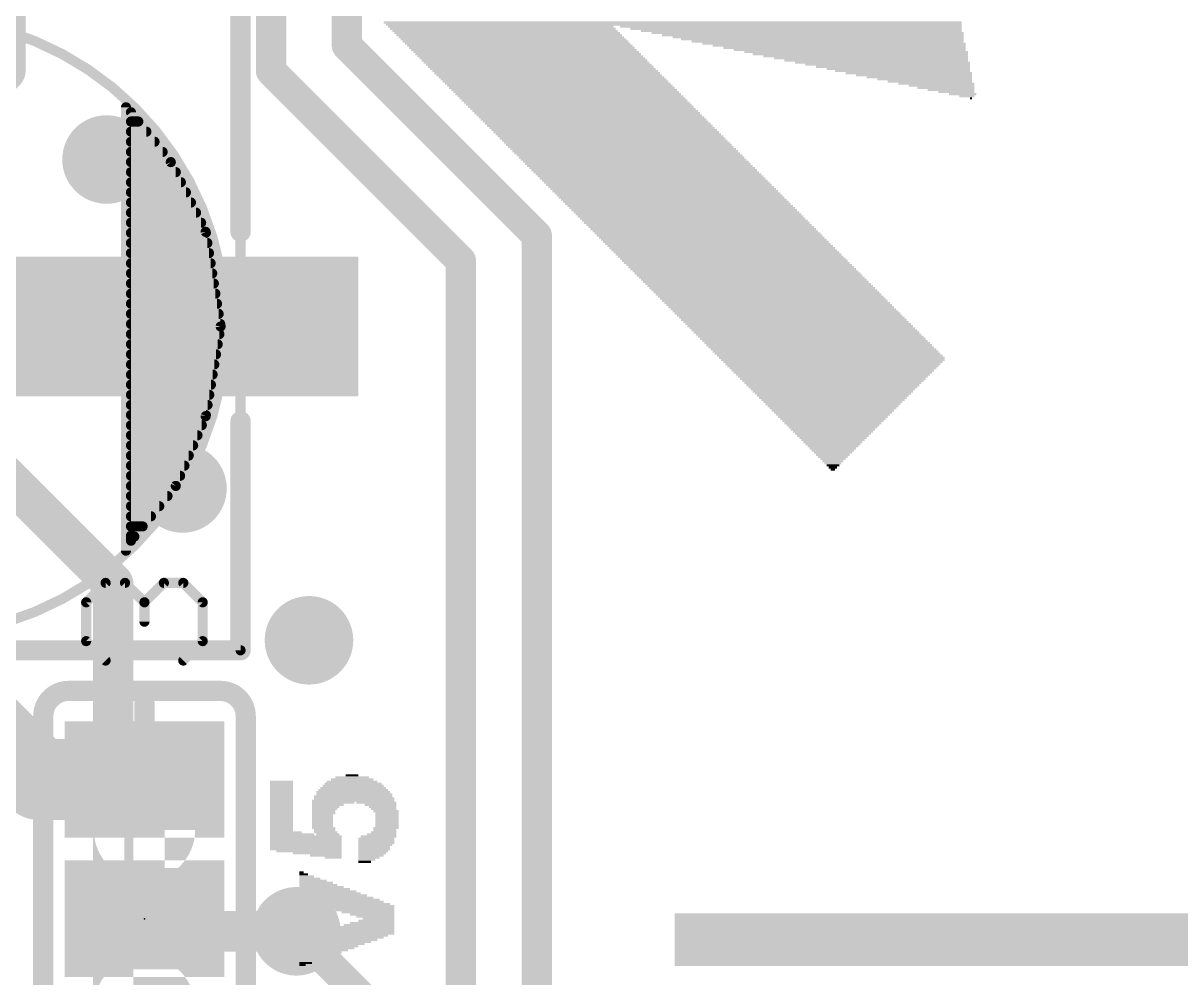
# Model space of a CAD drawing. Extents: x -3.4 to 68.6, y -0.2 to 53.3.
# Drawn here: x 22.66 to 34.28, y 11.73 to 21.31 of the extents above; entities that cross this region are included whole.
import ezdxf

# ---------------------------------------------------------------- set-up
doc = ezdxf.new("R2010")
doc.units = 0
for name, color, linetype in [('1', 12, 'CONTINUOUS'), ('16', 132, 'CONTINUOUS'), ('18', 3, 'CONTINUOUS'), ('200', 4, 'CONTINUOUS'), ('21', 40, 'CONTINUOUS'), ('23', 53, 'CONTINUOUS'), ('31', 253, 'CONTINUOUS'), ('51', 253, 'CONTINUOUS')]:
    doc.layers.add(name, color=color, linetype=linetype)

# ---------------------------------------------------------------- blocks, each defined once
blk = doc.blocks.new('RECT')
blk.add_solid([(-0.5, -0.5), (0.5, -0.5), (-0.5, 0.5), (0.5, 0.5)])
blk = doc.blocks.new('ROUNDV')
at = {"const_width": 0.5}
blk.add_lwpolyline([(0, -0.25, 1), (0, 0.25, 1), (0, -0.25)], format="xyb", dxfattribs=at)

msp = doc.modelspace()

# ---------------------------------------------------------------- linework, layer by layer
at = {"layer": '1'}
for points, const_width in [([(25.908, 28.702), (25.908, 21.082)], 0.3048), ([(25.146, 28.448), (25.146, 20.828)], 0.3048), ([(25.908, 21.082), (27.813, 19.177)], 0.3048), ([(25.146, 20.828), (27.051, 18.923)], 0.3048), ([(27.813, 19.177), (27.813, 11.049)], 0.3048), ([(27.051, 18.923), (27.051, 10.033)], 0.3048), ([(22.8166, 13.716), (21.844, 14.6886)], 0.8128), ([(23.876, 13.716), (22.8166, 13.716)], 0.8128), ([(23.876, 13.589), (23.876, 12.446)], 0.4064), ([(23.876, 12.319), (24.003, 12.192)], 0.4064), ([(24.003, 12.192), (25.4, 12.192)], 0.4064), ([(26.289, 11.303), (25.4, 12.192)], 0.3048)]:
    msp.add_lwpolyline(points, dxfattribs=dict(at, const_width=const_width))
for points, const_width in [([(25.9619, 21.1359, 1), (25.8541, 21.0281)], 0.1524), ([(25.8318, 21.082, 1), (25.9842, 21.082)], 0.1524), ([(25.1999, 20.8819, 1), (25.0921, 20.7741)], 0.1524), ([(25.0698, 20.828, 1), (25.2222, 20.828)], 0.1524), ([(27.8892, 19.177, 1), (27.7368, 19.177)], 0.1524), ([(27.7591, 19.1231, 1), (27.8669, 19.2309)], 0.1524), ([(27.1272, 18.923, 1), (26.9748, 18.923)], 0.1524), ([(26.9971, 18.8691, 1), (27.1049, 18.9769)], 0.1524), ([(22.8166, 13.9192, 1), (22.8166, 13.5128)], 0.4064), ([(22.6729, 13.5723, 1), (22.9603, 13.8597)], 0.4064), ([(23.876, 13.5128, 1), (23.876, 13.9192)], 0.4064), ([(23.9776, 13.589, 1), (23.7744, 13.589)], 0.2032), ([(23.7744, 12.446, 1), (23.9776, 12.446)], 0.2032), ([(23.9478, 12.3908, 1), (23.8042, 12.2472)], 0.2032), ([(24.003, 12.2936, 1), (24.003, 12.0904)], 0.2032), ([(23.9312, 12.1202, 1), (24.0748, 12.2638)], 0.2032), ([(25.4539, 12.2459, 1), (25.3461, 12.1381)], 0.1524), ([(25.4, 12.0904, 1), (25.4, 12.2936)], 0.2032)]:
    msp.add_lwpolyline(points, format="xyb", dxfattribs=dict(at, const_width=const_width))
at = {"layer": '16'}
for points, const_width in [([(22.479, 28.194), (22.479, 20.828)], 0.4064), ([(22.479, 20.828), (20.447, 18.796)], 0.4064), ([(20.447, 18.796), (23.561, 15.682)], 0.4064), ([(23.561, 9.4022), (23.561, 15.682)], 0.4064), ([(25.4, 12.192), (26.797, 10.795)], 0.3048)]:
    msp.add_lwpolyline(points, dxfattribs=dict(at, const_width=const_width))
for points, const_width in [([(22.3774, 20.828, 1), (22.5806, 20.828)], 0.2032), ([(22.5508, 20.7562, 1), (22.4072, 20.8998)], 0.2032), ([(23.6626, 15.682, 1), (23.4594, 15.682)], 0.2032), ([(23.4892, 15.6102, 1), (23.6328, 15.7538)], 0.2032), ([(25.4539, 12.2459, 1), (25.3461, 12.1381)], 0.1524)]:
    msp.add_lwpolyline(points, format="xyb", dxfattribs=dict(at, const_width=const_width))
at = {"layer": '21', "const_width": 0.2032}
for points in [[(24.84, 21.5126), (24.84, 19.2126)], [(24.84, 17.3126), (24.84, 15.0126)], [(24.84, 15.0126), (20.04, 15.0126)], [(24.638, 14.605), (23.114, 14.605)], [(22.86, 10.287), (22.86, 14.351)], [(24.892, 14.351), (24.892, 10.287)]]:
    msp.add_lwpolyline(points, dxfattribs=at)
at = {"layer": '21'}
for points, const_width in [([(24.7892, 19.2126, 1), (24.8908, 19.2126)], 0.1016), ([(24.8908, 17.3126, 1), (24.7892, 17.3126)], 0.1016), ([(24.84, 14.9618, 1), (24.84, 15.0634)], 0.1016), ([(24.7892, 15.0126, 1), (24.8908, 15.0126)], 0.1016), ([(23.114, 14.605, 0.4142), (22.86, 14.351)], 0.2032), ([(23.114, 14.6558, 1), (23.114, 14.5542)], 0.1016), ([(23.114, 14.5542, 1), (23.114, 14.6558)], 0.1016), ([(24.892, 14.351, 0.4142), (24.638, 14.605)], 0.2032), ([(24.638, 14.6558, 1), (24.638, 14.5542)], 0.1016), ([(24.638, 14.5542, 1), (24.638, 14.6558)], 0.1016), ([(22.9108, 14.351, 1), (22.8092, 14.351)], 0.1016), ([(24.9428, 14.351, 1), (24.8412, 14.351)], 0.1016), ([(22.8092, 14.351, 1), (22.9108, 14.351)], 0.1016), ([(24.8412, 14.351, 1), (24.9428, 14.351)], 0.1016)]:
    msp.add_lwpolyline(points, format="xyb", dxfattribs=dict(at, const_width=const_width))
at = {"layer": '23'}
msp.add_point((23.876, 12.319), dxfattribs=at)
at = {"layer": '51'}
for points, const_width in [([(24.84, 21.5126), (24.84, 15.0126)], 0.1016), ([(23.69, 16.0126), (23.69, 20.4626)], 0.1016), ([(24.14, 19.9126), (23.74, 20.4126)], 0.1016), ([(23.74, 20.4126), (23.74, 16.1626)], 0.1016), ([(23.74, 20.32), (23.8141, 20.32)], 0.1016), ([(23.74, 20.2184), (23.8954, 20.2184)], 0.1016), ([(23.74, 20.1168), (23.9766, 20.1168)], 0.1016), ([(23.74, 20.0152), (24.0579, 20.0152)], 0.1016), ([(23.74, 19.9136), (24.1392, 19.9136)], 0.1016), ([(24.49, 19.2126), (24.14, 19.9126)], 0.1016), ([(23.74, 19.812), (24.1903, 19.812)], 0.1016), ([(23.74, 19.7104), (24.2411, 19.7104)], 0.1016), ([(23.74, 19.6088), (24.2919, 19.6088)], 0.1016), ([(23.74, 19.5072), (24.3427, 19.5072)], 0.1016), ([(23.74, 19.4056), (24.3935, 19.4056)], 0.1016), ([(23.74, 19.304), (24.4443, 19.304)], 0.1016), ([(23.74, 19.2024), (24.4916, 19.2024)], 0.1016), ([(24.64, 18.2626), (24.49, 19.2126)], 0.1016), ([(23.74, 19.1008), (24.5077, 19.1008)], 0.1016), ([(23.74, 18.9992), (24.5237, 18.9992)], 0.1016), ([(23.74, 18.8976), (24.5397, 18.8976)], 0.1016), ([(23.74, 18.796), (24.5558, 18.796)], 0.1016), ([(23.74, 18.6944), (24.5718, 18.6944)], 0.1016), ([(23.74, 18.5928), (24.5879, 18.5928)], 0.1016), ([(23.74, 18.4912), (24.6039, 18.4912)], 0.1016), ([(23.74, 18.3896), (24.62, 18.3896)], 0.1016), ([(23.74, 18.288), (24.636, 18.288)], 0.1016), ([(24.49, 17.3626), (24.64, 18.2626)], 0.1016), ([(23.74, 18.1864), (24.6273, 18.1864)], 0.1016), ([(23.74, 18.0848), (24.6104, 18.0848)], 0.1016), ([(23.74, 17.9832), (24.5934, 17.9832)], 0.1016), ([(23.74, 17.8816), (24.5765, 17.8816)], 0.1016), ([(23.74, 17.78), (24.5596, 17.78)], 0.1016), ([(23.74, 17.6784), (24.5426, 17.6784)], 0.1016), ([(23.74, 17.5768), (24.5257, 17.5768)], 0.1016), ([(23.74, 17.4752), (24.5088, 17.4752)], 0.1016), ([(23.74, 17.3736), (24.4918, 17.3736)], 0.1016), ([(23.74, 17.272), (24.4512, 17.272)], 0.1016), ([(24.19, 16.6626), (24.49, 17.3626)], 0.1016), ([(23.74, 17.1704), (24.4076, 17.1704)], 0.1016), ([(23.74, 17.0688), (24.3641, 17.0688)], 0.1016), ([(23.74, 16.9672), (24.3205, 16.9672)], 0.1016), ([(23.74, 16.8656), (24.277, 16.8656)], 0.1016), ([(23.74, 16.764), (24.2335, 16.764)], 0.1016), ([(23.74, 16.1126), (24.19, 16.6626)], 0.1016), ([(23.74, 16.6624), (24.1898, 16.6624)], 0.1016), ([(23.74, 16.5608), (24.1067, 16.5608)], 0.1016), ([(23.74, 16.4592), (24.0236, 16.4592)], 0.1016), ([(23.74, 16.3576), (23.9405, 16.3576)], 0.1016), ([(23.74, 16.256), (23.8573, 16.256)], 0.1016), ([(23.74, 16.1626), (23.74, 16.1126)], 0.1016), ([(23.74, 16.1544), (23.7742, 16.1544)], 0.1016), ([(23.2908, 15.4945), (23.4857, 15.6894)], 0.1016), ([(23.4857, 15.6894), (23.6806, 15.6894)], 0.1016), ([(23.6806, 15.6894), (23.8755, 15.4945)], 0.1016), ([(23.8755, 15.4945), (24.0704, 15.6894)], 0.1016), ([(24.0704, 15.6894), (24.2653, 15.6894)], 0.1016), ([(24.2653, 15.6894), (24.4602, 15.4945)], 0.1016), ([(23.2908, 15.1047), (23.2908, 15.4945)], 0.1016), ([(23.8755, 15.4945), (23.8755, 15.2996)], 0.1016), ([(24.4602, 15.4945), (24.4602, 15.1047)], 0.1016), ([(23.4857, 14.9098), (23.2908, 15.1047)], 0.1016), ([(24.4602, 15.1047), (24.2653, 14.9098)], 0.1016), ([(24.84, 15.0126), (20.04, 15.0126)], 0.1016), ([(23.876, 13.97), (23.876, 14.478)], 0.2032)]:
    msp.add_lwpolyline(points, dxfattribs=dict(at, const_width=const_width))
for points, const_width in [([(21.59, 15.1626, 1), (21.59, 21.3626, 1), (21.59, 15.1626)], 0.1016), ([(23.7154, 20.4626, 1), (23.6646, 20.4626)], 0.0508), ([(23.7598, 20.4285, 1), (23.7202, 20.3967)], 0.0508), ([(23.7654, 20.4126, 1), (23.7146, 20.4126)], 0.0508), ([(23.74, 20.3454, 1), (23.74, 20.2946)], 0.0508), ([(23.8141, 20.2946, 1), (23.8141, 20.3454)], 0.0508), ([(23.74, 20.2438, 1), (23.74, 20.193)], 0.0508), ([(23.8954, 20.193, 1), (23.8954, 20.2438)], 0.0508), ([(23.74, 20.1422, 1), (23.74, 20.0914)], 0.0508), ([(23.9766, 20.0914, 1), (23.9766, 20.1422)], 0.0508), ([(23.74, 20.0406, 1), (23.74, 19.9898)], 0.0508), ([(24.0579, 19.9898, 1), (24.0579, 20.0406)], 0.0508), ([(23.74, 19.939, 1), (23.74, 19.8882)], 0.0508), ([(24.1627, 19.924, 1), (24.1173, 19.9012)], 0.0508), ([(24.1202, 19.8967, 1), (24.1598, 19.9285)], 0.0508), ([(24.1392, 19.8882, 1), (24.1392, 19.939)], 0.0508), ([(23.74, 19.8374, 1), (23.74, 19.7866)], 0.0508), ([(23.74, 19.7358, 1), (23.74, 19.685)], 0.0508), ([(24.1903, 19.7866, 1), (24.1903, 19.8374)], 0.0508), ([(24.2411, 19.685, 1), (24.2411, 19.7358)], 0.0508), ([(23.74, 19.6342, 1), (23.74, 19.5834)], 0.0508), ([(24.2919, 19.5834, 1), (24.2919, 19.6342)], 0.0508), ([(23.74, 19.5326, 1), (23.74, 19.4818)], 0.0508), ([(24.3427, 19.4818, 1), (24.3427, 19.5326)], 0.0508), ([(23.74, 19.431, 1), (23.74, 19.3802)], 0.0508), ([(24.3935, 19.3802, 1), (24.3935, 19.431)], 0.0508), ([(23.74, 19.3294, 1), (23.74, 19.2786)], 0.0508), ([(24.4443, 19.2786, 1), (24.4443, 19.3294)], 0.0508), ([(23.74, 19.2278, 1), (23.74, 19.177)], 0.0508), ([(24.5151, 19.2166, 1), (24.4649, 19.2086)], 0.0508), ([(24.4673, 19.2012, 1), (24.5127, 19.224)], 0.0508), ([(24.4916, 19.177, 1), (24.4916, 19.2278)], 0.0508), ([(23.74, 19.1262, 1), (23.74, 19.0754)], 0.0508), ([(24.5077, 19.0754, 1), (24.5077, 19.1262)], 0.0508), ([(23.74, 19.0246, 1), (23.74, 18.9738)], 0.0508), ([(23.74, 18.923, 1), (23.74, 18.8722)], 0.0508), ([(24.5237, 18.9738, 1), (24.5237, 19.0246)], 0.0508), ([(24.5397, 18.8722, 1), (24.5397, 18.923)], 0.0508), ([(23.74, 18.8214, 1), (23.74, 18.7706)], 0.0508), ([(24.5558, 18.7706, 1), (24.5558, 18.8214)], 0.0508), ([(23.74, 18.7198, 1), (23.74, 18.669)], 0.0508), ([(24.5718, 18.669, 1), (24.5718, 18.7198)], 0.0508), ([(23.74, 18.6182, 1), (23.74, 18.5674)], 0.0508), ([(24.5879, 18.5674, 1), (24.5879, 18.6182)], 0.0508), ([(23.74, 18.5166, 1), (23.74, 18.4658)], 0.0508), ([(24.6039, 18.4658, 1), (24.6039, 18.5166)], 0.0508), ([(23.74, 18.415, 1), (23.74, 18.3642)], 0.0508), ([(24.62, 18.3642, 1), (24.62, 18.415)], 0.0508), ([(23.74, 18.3134, 1), (23.74, 18.2626)], 0.0508), ([(24.6651, 18.2584, 1), (24.6149, 18.2668)], 0.0508), ([(24.6149, 18.2586, 1), (24.6651, 18.2666)], 0.0508), ([(24.636, 18.2626, 1), (24.636, 18.3134)], 0.0508), ([(23.74, 18.2118, 1), (23.74, 18.161)], 0.0508), ([(23.74, 18.1102, 1), (23.74, 18.0594)], 0.0508), ([(24.6104, 18.0594, 1), (24.6104, 18.1102)], 0.0508), ([(24.6273, 18.161, 1), (24.6273, 18.2118)], 0.0508), ([(23.74, 18.0086, 1), (23.74, 17.9578)], 0.0508), ([(24.5934, 17.9578, 1), (24.5934, 18.0086)], 0.0508), ([(23.74, 17.907, 1), (23.74, 17.8562)], 0.0508), ([(24.5765, 17.8562, 1), (24.5765, 17.907)], 0.0508), ([(23.74, 17.8054, 1), (23.74, 17.7546)], 0.0508), ([(24.5596, 17.7546, 1), (24.5596, 17.8054)], 0.0508), ([(23.74, 17.7038, 1), (23.74, 17.653)], 0.0508), ([(24.5426, 17.653, 1), (24.5426, 17.7038)], 0.0508), ([(23.74, 17.6022, 1), (23.74, 17.5514)], 0.0508), ([(24.5257, 17.5514, 1), (24.5257, 17.6022)], 0.0508), ([(23.74, 17.5006, 1), (23.74, 17.4498)], 0.0508), ([(24.5088, 17.4498, 1), (24.5088, 17.5006)], 0.0508), ([(23.74, 17.399, 1), (23.74, 17.3482)], 0.0508), ([(23.74, 17.2974, 1), (23.74, 17.2466)], 0.0508), ([(24.4512, 17.2466, 1), (24.4512, 17.2974)], 0.0508), ([(24.4649, 17.3668, 1), (24.5151, 17.3584)], 0.0508), ([(24.5133, 17.3526, 1), (24.4667, 17.3726)], 0.0508), ([(24.4918, 17.3482, 1), (24.4918, 17.399)], 0.0508), ([(23.74, 17.1958, 1), (23.74, 17.145)], 0.0508), ([(24.4076, 17.145, 1), (24.4076, 17.1958)], 0.0508), ([(23.74, 17.0942, 1), (23.74, 17.0434)], 0.0508), ([(24.3641, 17.0434, 1), (24.3641, 17.0942)], 0.0508), ([(23.74, 16.9926, 1), (23.74, 16.9418)], 0.0508), ([(24.3205, 16.9418, 1), (24.3205, 16.9926)], 0.0508), ([(23.74, 16.891, 1), (23.74, 16.8402)], 0.0508), ([(24.277, 16.8402, 1), (24.277, 16.891)], 0.0508), ([(23.74, 16.7894, 1), (23.74, 16.7386)], 0.0508), ([(24.2335, 16.7386, 1), (24.2335, 16.7894)], 0.0508), ([(23.74, 16.6878, 1), (23.74, 16.637)], 0.0508), ([(24.1667, 16.6726, 1), (24.2133, 16.6526)], 0.0508), ([(24.2097, 16.6465, 1), (24.1703, 16.6787)], 0.0508), ([(24.1898, 16.637, 1), (24.1898, 16.6878)], 0.0508), ([(23.74, 16.5862, 1), (23.74, 16.5354)], 0.0508), ([(23.74, 16.4846, 1), (23.74, 16.4338)], 0.0508), ([(24.0236, 16.4338, 1), (24.0236, 16.4846)], 0.0508), ([(24.1067, 16.5354, 1), (24.1067, 16.5862)], 0.0508), ([(23.74, 16.383, 1), (23.74, 16.3322)], 0.0508), ([(23.9405, 16.3322, 1), (23.9405, 16.383)], 0.0508), ([(23.74, 16.2814, 1), (23.74, 16.2306)], 0.0508), ([(23.8573, 16.2306, 1), (23.8573, 16.2814)], 0.0508), ([(23.7654, 16.1626, 1), (23.7146, 16.1626)], 0.0508), ([(23.74, 16.1798, 1), (23.74, 16.129)], 0.0508), ([(23.7146, 16.1626, 1), (23.7654, 16.1626)], 0.0508), ([(23.7203, 16.1287, 1), (23.7597, 16.0965)], 0.0508), ([(23.7742, 16.129, 1), (23.7742, 16.1798)], 0.0508), ([(23.6646, 16.0126, 1), (23.7154, 16.0126)], 0.0508), ([(23.7146, 16.1126, 1), (23.7654, 16.1126)], 0.0508), ([(23.4857, 15.7148, 1), (23.4857, 15.664)], 0.0508), ([(23.5037, 15.6714, 1), (23.4677, 15.7074)], 0.0508), ([(23.6986, 15.7074, 1), (23.6626, 15.6714)], 0.0508), ([(23.6806, 15.664, 1), (23.6806, 15.7148)], 0.0508), ([(24.0704, 15.7148, 1), (24.0704, 15.664)], 0.0508), ([(24.0884, 15.6714, 1), (24.0524, 15.7074)], 0.0508), ([(24.2833, 15.7074, 1), (24.2473, 15.6714)], 0.0508), ([(24.2653, 15.664, 1), (24.2653, 15.7148)], 0.0508), ([(23.2728, 15.5125, 1), (23.3088, 15.4765)], 0.0508), ([(23.3162, 15.4945, 1), (23.2654, 15.4945)], 0.0508), ([(23.8575, 15.5125, 1), (23.8935, 15.4765)], 0.0508), ([(23.9009, 15.4945, 1), (23.8501, 15.4945)], 0.0508), ([(23.8575, 15.4765, 1), (23.8935, 15.5125)], 0.0508), ([(24.4856, 15.4945, 1), (24.4348, 15.4945)], 0.0508), ([(24.4422, 15.4765, 1), (24.4782, 15.5125)], 0.0508), ([(23.8501, 15.2996, 1), (23.9009, 15.2996)], 0.0508), ([(23.3088, 15.1227, 1), (23.2728, 15.0867)], 0.0508), ([(23.2654, 15.1047, 1), (23.3162, 15.1047)], 0.0508), ([(24.4348, 15.1047, 1), (24.4856, 15.1047)], 0.0508), ([(24.4782, 15.0867, 1), (24.4422, 15.1227)], 0.0508), ([(24.8146, 15.0126, 1), (24.8654, 15.0126)], 0.0508), ([(24.84, 14.9872, 1), (24.84, 15.038)], 0.0508), ([(23.4677, 14.8918, 1), (23.5037, 14.9278)], 0.0508), ([(24.2473, 14.9278, 1), (24.2833, 14.8918)], 0.0508), ([(23.9268, 14.478, 1), (23.8252, 14.478)], 0.1016), ([(24.003, 13.208, 1), (23.749, 13.208)], 1.27), ([(23.8252, 13.97, 1), (23.9268, 13.97)], 0.1016), ([(23.749, 11.43, 1), (24.003, 11.43)], 1.27)]:
    msp.add_lwpolyline(points, format="xyb", dxfattribs=dict(at, const_width=const_width))

# ---------------------------------------------------------------- block references
at = {"layer": '1'}
for p, xscale, yscale, rotation in [((24.244, 18.2626), 3.556, 1.4, 180), ((23.876, 13.716), 1.1684, 1.6002, 90), ((23.876, 12.319), 1.1684, 1.6002, 90)]:
    msp.add_blockref('RECT', p, dxfattribs=dict(at, xscale=xscale, yscale=yscale, rotation=rotation))
at = {"layer": '18', "xscale": 0.889, "yscale": 0.889}
for p in [(23.495, 19.939), (23.495, 19.939), (24.257, 16.637), (24.257, 16.637), (25.527, 15.113), (25.527, 15.113), (25.4, 12.192), (25.4, 12.192)]:
    msp.add_blockref('ROUNDV', p, dxfattribs=at)
at = {"layer": '200', "yscale": 0.0212}
for p, xscale in [((29.1771, 21.314), 5.7994), ((29.1877, 21.2928), 5.7783), ((27.4521, 21.2716), 2.2647), ((30.3624, 21.2716), 3.4289), ((27.4732, 21.2505), 2.2647), ((27.4944, 21.2293), 2.2647), ((27.5156, 21.2081), 2.2647), ((27.5367, 21.187), 2.2647), ((27.5579, 21.1658), 2.2647), ((27.5791, 21.1447), 2.2647), ((30.4153, 21.2505), 3.323), ((30.4682, 21.2293), 3.2172), ((30.5317, 21.2081), 3.1325), ((30.5846, 21.187), 3.0267), ((30.6375, 21.1658), 2.9209), ((30.6799, 21.1447), 2.8362), ((27.6002, 21.1235), 2.2647), ((27.6214, 21.1023), 2.2647), ((27.6426, 21.0812), 2.2647), ((27.6637, 21.06), 2.2647), ((27.6849, 21.0388), 2.2647), ((30.7328, 21.1235), 2.7304), ((30.7963, 21.1023), 2.6457), ((30.8492, 21.0812), 2.5399), ((30.9021, 21.06), 2.4341), ((30.955, 21.0388), 2.3282), ((27.7061, 21.0177), 2.2647), ((27.7272, 20.9965), 2.2647), ((27.7484, 20.9753), 2.2647), ((27.7696, 20.9542), 2.2647), ((27.7907, 20.933), 2.2647), ((27.8119, 20.9118), 2.2647), ((31.0185, 21.0177), 2.2436), ((31.0608, 20.9965), 2.1589), ((31.1138, 20.9753), 2.0531), ((31.1667, 20.9542), 1.9473), ((31.2196, 20.933), 1.8414), ((31.2831, 20.9118), 1.7568), ((27.8331, 20.8907), 2.2647), ((27.8542, 20.8695), 2.2647), ((27.8754, 20.8483), 2.2647), ((27.8966, 20.8272), 2.2647), ((27.9177, 20.806), 2.2647), ((31.336, 20.8907), 1.6509), ((31.3889, 20.8695), 1.5451), ((31.4418, 20.8483), 1.4393), ((31.4842, 20.8272), 1.3546), ((31.5477, 20.806), 1.27), ((27.9389, 20.7848), 2.2647), ((27.9601, 20.7637), 2.2647), ((27.9812, 20.7425), 2.2647), ((28.0024, 20.7213), 2.2647), ((28.0235, 20.7002), 2.2647), ((28.0447, 20.679), 2.2647), ((31.6006, 20.7848), 1.1641), ((31.6535, 20.7637), 1.0583), ((31.7064, 20.7425), 0.9525), ((31.7593, 20.7213), 0.8466), ((31.8228, 20.7002), 0.762), ((31.8757, 20.679), 0.6561), ((28.0659, 20.6578), 2.2647), ((28.087, 20.6367), 2.2647), ((28.1082, 20.6155), 2.2647), ((28.1294, 20.5943), 2.2647), ((28.1505, 20.5732), 2.2647), ((31.9181, 20.6578), 0.5715), ((31.971, 20.6367), 0.4657), ((32.0239, 20.6155), 0.3598), ((32.0874, 20.5943), 0.2752), ((32.1297, 20.5732), 0.1482), ((28.1717, 20.552), 2.2647), ((28.1929, 20.5308), 2.2647), ((28.214, 20.5097), 2.2647), ((28.2352, 20.4885), 2.2647), ((28.2564, 20.4673), 2.2647), ((28.2775, 20.4462), 2.2647), ((32.172, 20.552), 0.0212), ((28.2987, 20.425), 2.2647), ((28.3199, 20.4039), 2.2647), ((28.341, 20.3827), 2.2647), ((28.3622, 20.3615), 2.2647), ((28.3834, 20.3404), 2.2647), ((28.4045, 20.3192), 2.2647), ((28.4257, 20.298), 2.2647), ((28.4469, 20.2769), 2.2647), ((28.468, 20.2557), 2.2647), ((28.4892, 20.2345), 2.2647), ((28.5104, 20.2134), 2.2647), ((28.5315, 20.1922), 2.2647), ((28.5527, 20.171), 2.2647), ((28.5739, 20.1499), 2.2647), ((28.595, 20.1287), 2.2647), ((28.6162, 20.1075), 2.2647), ((28.6374, 20.0864), 2.2647), ((28.6585, 20.0652), 2.2647), ((28.6797, 20.044), 2.2647), ((28.7009, 20.0229), 2.2647), ((28.722, 20.0017), 2.2647), ((28.7432, 19.9805), 2.2647), ((28.7644, 19.9594), 2.2647), ((28.7855, 19.9382), 2.2647), ((28.8067, 19.917), 2.2647), ((28.8278, 19.8959), 2.2647), ((28.849, 19.8747), 2.2647), ((28.8702, 19.8535), 2.2647), ((28.8913, 19.8324), 2.2647), ((28.9125, 19.8112), 2.2647), ((28.9337, 19.79), 2.2647), ((28.9548, 19.7689), 2.2647), ((28.976, 19.7477), 2.2647), ((28.9972, 19.7265), 2.2647), ((29.0183, 19.7054), 2.2647), ((29.0395, 19.6842), 2.2647), ((29.0607, 19.663), 2.2647), ((29.0818, 19.6419), 2.2647), ((29.103, 19.6207), 2.2647), ((29.1242, 19.5995), 2.2647), ((29.1453, 19.5784), 2.2647), ((29.1665, 19.5572), 2.2647), ((29.1877, 19.536), 2.2647), ((29.2088, 19.5149), 2.2647), ((29.23, 19.4937), 2.2647), ((29.2512, 19.4726), 2.2647), ((29.2723, 19.4514), 2.2647), ((29.2935, 19.4302), 2.2647), ((29.3147, 19.4091), 2.2647), ((29.3358, 19.3879), 2.2647), ((29.357, 19.3667), 2.2647), ((29.3782, 19.3456), 2.2647), ((29.3993, 19.3244), 2.2647), ((29.4205, 19.3032), 2.2647), ((29.4417, 19.2821), 2.2647), ((29.4628, 19.2609), 2.2647), ((29.484, 19.2397), 2.2647), ((29.5052, 19.2186), 2.2647), ((29.5263, 19.1974), 2.2647), ((29.5475, 19.1762), 2.2647), ((29.5687, 19.1551), 2.2647), ((29.5898, 19.1339), 2.2647), ((29.611, 19.1127), 2.2647), ((29.6321, 19.0916), 2.2647), ((29.6533, 19.0704), 2.2647), ((29.6745, 19.0492), 2.2647), ((29.6956, 19.0281), 2.2647), ((29.7168, 19.0069), 2.2647), ((29.738, 18.9857), 2.2647), ((29.7591, 18.9646), 2.2647), ((29.7803, 18.9434), 2.2647), ((29.8015, 18.9222), 2.2647), ((29.8226, 18.9011), 2.2647), ((29.8438, 18.8799), 2.2647), ((29.865, 18.8587), 2.2647), ((29.8861, 18.8376), 2.2647), ((29.9073, 18.8164), 2.2647), ((29.9285, 18.7952), 2.2647), ((29.9496, 18.7741), 2.2647), ((29.9708, 18.7529), 2.2647), ((29.992, 18.7318), 2.2647), ((30.0131, 18.7106), 2.2647), ((30.0343, 18.6894), 2.2647), ((30.0555, 18.6683), 2.2647), ((30.0766, 18.6471), 2.2647), ((30.0978, 18.6259), 2.2647), ((30.119, 18.6048), 2.2647), ((30.1401, 18.5836), 2.2647), ((30.1613, 18.5624), 2.2647), ((30.1825, 18.5413), 2.2647), ((30.2036, 18.5201), 2.2647), ((30.2248, 18.4989), 2.2647), ((30.246, 18.4778), 2.2647), ((30.2671, 18.4566), 2.2647), ((30.2883, 18.4354), 2.2647), ((30.3095, 18.4143), 2.2647), ((30.3306, 18.3931), 2.2647), ((30.3518, 18.3719), 2.2647), ((30.373, 18.3508), 2.2647), ((30.3941, 18.3296), 2.2647), ((30.4153, 18.3084), 2.2647), ((30.4365, 18.2873), 2.2647), ((30.4576, 18.2661), 2.2647), ((30.4788, 18.2449), 2.2647), ((30.4999, 18.2238), 2.2647), ((30.5211, 18.2026), 2.2647), ((30.5423, 18.1814), 2.2647), ((30.5634, 18.1603), 2.2647), ((30.5846, 18.1391), 2.2647), ((30.6058, 18.1179), 2.2647), ((30.6269, 18.0968), 2.2647), ((30.6481, 18.0756), 2.2647), ((30.6693, 18.0544), 2.2647), ((30.6904, 18.0333), 2.2647), ((30.7116, 18.0121), 2.2647), ((30.7328, 17.9909), 2.2647), ((30.7539, 17.9698), 2.2647), ((30.7751, 17.9486), 2.2647), ((30.7857, 17.9274), 2.2436), ((30.7857, 17.9063), 2.2012), ((30.7857, 17.8851), 2.1589), ((30.7857, 17.8639), 2.1166), ((30.7857, 17.8428), 2.0742), ((30.7857, 17.8216), 2.0319), ((30.7857, 17.8005), 1.9896), ((30.7857, 17.7793), 1.9473), ((30.7857, 17.7581), 1.9049), ((30.7857, 17.737), 1.8626), ((30.7857, 17.7158), 1.8203), ((30.7857, 17.6946), 1.7779), ((30.7857, 17.6735), 1.7356), ((30.7857, 17.6523), 1.6933), ((30.7857, 17.6311), 1.6509), ((30.7857, 17.61), 1.6086), ((30.7857, 17.5888), 1.5663), ((30.7857, 17.5676), 1.5239), ((30.7857, 17.5465), 1.4816), ((30.7857, 17.5253), 1.4393), ((30.7857, 17.5041), 1.3969), ((30.7857, 17.483), 1.3546), ((30.7857, 17.4618), 1.3123), ((30.7857, 17.4406), 1.27), ((30.7857, 17.4195), 1.2276), ((30.7857, 17.3983), 1.1853), ((30.7857, 17.3771), 1.143), ((30.7857, 17.356), 1.1006), ((30.7857, 17.3348), 1.0583), ((30.7857, 17.3136), 1.016), ((30.7857, 17.2925), 0.9736), ((30.7857, 17.2713), 0.9313), ((30.7857, 17.2501), 0.889), ((30.7857, 17.229), 0.8466), ((30.7857, 17.2078), 0.8043), ((30.7857, 17.1866), 0.762), ((30.7857, 17.1655), 0.7196), ((30.7857, 17.1443), 0.6773), ((30.7857, 17.1231), 0.635), ((30.7857, 17.102), 0.5926), ((30.7857, 17.0808), 0.5503), ((30.7857, 17.0597), 0.508), ((30.7857, 17.0385), 0.4656), ((30.7857, 17.0173), 0.4233), ((30.7857, 16.9962), 0.381), ((30.7857, 16.975), 0.3387), ((30.7857, 16.9538), 0.2963), ((30.7857, 16.9327), 0.254), ((30.7857, 16.9115), 0.2117), ((30.7857, 16.8903), 0.1693), ((30.7857, 16.8692), 0.127), ((30.7857, 16.848), 0.0847), ((30.7857, 16.8268), 0.0423), ((25.9599, 13.7155), 0.4233), ((25.9599, 13.7366), 0.3387), ((25.9599, 13.7578), 0.127), ((25.2508, 13.6943), 0.2328), ((25.2508, 13.6731), 0.2328), ((25.2508, 13.652), 0.2328), ((25.2508, 13.6308), 0.2328), ((25.2508, 13.6096), 0.2328), ((25.2508, 13.5885), 0.2328), ((25.9705, 13.5885), 0.7408), ((25.9705, 13.6096), 0.6985), ((25.9705, 13.6308), 0.6561), ((25.9705, 13.652), 0.6138), ((25.9705, 13.6731), 0.5715), ((25.9599, 13.6943), 0.508), ((25.2508, 13.5673), 0.2328), ((25.2508, 13.5461), 0.2328), ((25.2508, 13.525), 0.2328), ((25.2508, 13.5038), 0.2328), ((25.2508, 13.4826), 0.2328), ((25.9705, 13.5038), 0.8255), ((25.7694, 13.4826), 0.4233), ((25.981, 13.525), 0.8043), ((25.9705, 13.5461), 0.7831), ((25.981, 13.5673), 0.762), ((26.2033, 13.4826), 0.4022), ((25.2508, 13.4615), 0.2328), ((25.2508, 13.4403), 0.2328), ((25.2508, 13.4191), 0.2328), ((25.2508, 13.398), 0.2328), ((25.2508, 13.3768), 0.2328), ((25.2508, 13.3556), 0.2328), ((25.7165, 13.4615), 0.3175), ((25.6953, 13.4403), 0.2752), ((25.6847, 13.4191), 0.254), ((25.6741, 13.398), 0.2328), ((25.6741, 13.3768), 0.2328), ((25.6636, 13.3556), 0.2117), ((26.2456, 13.4615), 0.3175), ((26.2668, 13.4403), 0.2752), ((26.2774, 13.4191), 0.254), ((26.2985, 13.398), 0.254), ((26.3091, 13.3768), 0.2328), ((26.3091, 13.3556), 0.2328), ((25.2508, 13.3345), 0.2328), ((25.2508, 13.3133), 0.2328), ((25.2508, 13.2921), 0.2328), ((25.2508, 13.271), 0.2328), ((25.2508, 13.2498), 0.2328), ((25.6636, 13.3345), 0.2117), ((25.6636, 13.3133), 0.2117), ((25.6636, 13.2921), 0.2117), ((25.6636, 13.271), 0.2117), ((25.6636, 13.2498), 0.2117), ((26.3091, 13.3345), 0.2328), ((26.3091, 13.3133), 0.2328), ((26.3091, 13.2921), 0.2328), ((26.3091, 13.271), 0.2328), ((26.3091, 13.2498), 0.2328), ((25.2508, 13.2286), 0.2328), ((25.2508, 13.2075), 0.2328), ((25.2932, 13.1863), 0.3175), ((25.4942, 13.144), 0.7196), ((25.4942, 13.1228), 0.7196), ((25.3567, 13.1651), 0.4445), ((25.6741, 13.2286), 0.2328), ((25.6847, 13.2075), 0.2117), ((25.6953, 13.1863), 0.2328), ((25.7165, 13.1651), 0.2328), ((26.2033, 13.1228), 0.3598), ((26.2245, 13.144), 0.3598), ((26.2562, 13.1651), 0.2963), ((26.2774, 13.1863), 0.254), ((26.2985, 13.2286), 0.254), ((26.288, 13.2075), 0.2328), ((25.4942, 13.1016), 0.7196), ((25.4942, 13.0805), 0.7196), ((25.4942, 13.0593), 0.7196), ((25.4942, 13.0381), 0.7196), ((25.4942, 13.017), 0.7196), ((26.1927, 13.0593), 0.3387), ((26.1821, 13.0381), 0.3175), ((26.1821, 13.017), 0.3175), ((26.2033, 13.1016), 0.3598), ((26.2033, 13.0805), 0.3598), ((25.526, 12.9958), 0.6561), ((25.6106, 12.9746), 0.4868), ((25.6953, 12.9535), 0.3175), ((25.7694, 12.9323), 0.1693), ((26.1715, 12.9958), 0.2963), ((26.161, 12.9746), 0.2752), ((26.1504, 12.9535), 0.254), ((26.1292, 12.9323), 0.2117), ((26.108, 12.9112), 0.1693), ((26.0869, 12.89), 0.127), ((25.4519, 12.7842), 0.0423), ((25.4731, 12.763), 0.0847), ((25.5048, 12.7418), 0.1482), ((25.5366, 12.7207), 0.2117), ((25.5683, 12.6995), 0.2752), ((25.6001, 12.6783), 0.3387), ((25.6212, 12.6572), 0.381), ((25.653, 12.636), 0.4445), ((25.6847, 12.6148), 0.508), ((25.7165, 12.5937), 0.5715), ((25.7376, 12.5725), 0.6138), ((25.7694, 12.5513), 0.6773), ((25.8011, 12.5302), 0.7408), ((25.8329, 12.509), 0.8043), ((25.8858, 12.4878), 0.7831), ((25.9493, 12.4667), 0.7831), ((26.0128, 12.4455), 0.7408), ((26.0445, 12.4243), 0.6773), ((26.0869, 12.4032), 0.5926), ((26.1186, 12.382), 0.5291), ((26.161, 12.3608), 0.4445), ((26.1927, 12.3397), 0.381), ((26.2245, 12.3185), 0.3175), ((38.0985, 12.3608), 17.8005), ((38.0985, 12.3397), 17.8005), ((38.0985, 12.3185), 17.8005), ((26.0128, 12.1915), 0.7408), ((26.0551, 12.2127), 0.6561), ((26.0869, 12.2338), 0.5926), ((26.1292, 12.255), 0.508), ((26.161, 12.2762), 0.4445), ((26.2033, 12.2973), 0.3598), ((38.0985, 12.2973), 17.8005), ((38.0985, 12.2762), 17.8005), ((38.0985, 12.255), 17.8005), ((38.0985, 12.2338), 17.8005), ((38.0985, 12.2127), 17.8005), ((38.0985, 12.1915), 17.8005), ((25.8223, 12.1068), 0.7831), ((25.7905, 12.0857), 0.7196), ((25.8541, 12.128), 0.8466), ((25.907, 12.1492), 0.8255), ((25.9705, 12.1703), 0.8255), ((38.0985, 12.1703), 17.8005), ((38.0985, 12.1492), 17.8005), ((38.0985, 12.128), 17.8005), ((38.0985, 12.1068), 17.8005), ((38.0985, 12.0857), 17.8005), ((25.7588, 12.0645), 0.6561), ((25.7059, 12.0222), 0.5503), ((25.6741, 12.001), 0.4868), ((25.6424, 11.9799), 0.4233), ((25.6106, 11.9587), 0.3598), ((25.7271, 12.0434), 0.5926), ((38.0985, 12.0645), 17.8005), ((38.0985, 12.0434), 17.8005), ((38.0985, 12.0222), 17.8005), ((38.0985, 12.001), 17.8005), ((38.0985, 11.9799), 17.8005), ((38.0985, 11.9587), 17.8005), ((25.5789, 11.9375), 0.2963), ((25.5577, 11.9164), 0.254), ((25.526, 11.8952), 0.1905), ((25.4942, 11.874), 0.127), ((25.4625, 11.8529), 0.0635), ((38.0985, 11.9375), 17.8005), ((38.0985, 11.9164), 17.8005), ((38.0985, 11.8952), 17.8005), ((38.0985, 11.874), 17.8005), ((38.0985, 11.8529), 17.8005)]:
    msp.add_blockref('RECT', p, dxfattribs=dict(at, xscale=xscale))
at = {"layer": '31', "xscale": 3.556, "yscale": 1.4, "rotation": 180}
msp.add_blockref('RECT', (24.244, 18.2626), dxfattribs=at)
at = {"layer": '51'}
for p, xscale, yscale, rotation in [((24.94, 18.2626), 0.6, 0.7, 180), ((23.876, 12.319), 1.016, 1.524, 90)]:
    msp.add_blockref('RECT', p, dxfattribs=dict(at, xscale=xscale, yscale=yscale, rotation=rotation))

doc.saveas('drawing.dxf')
